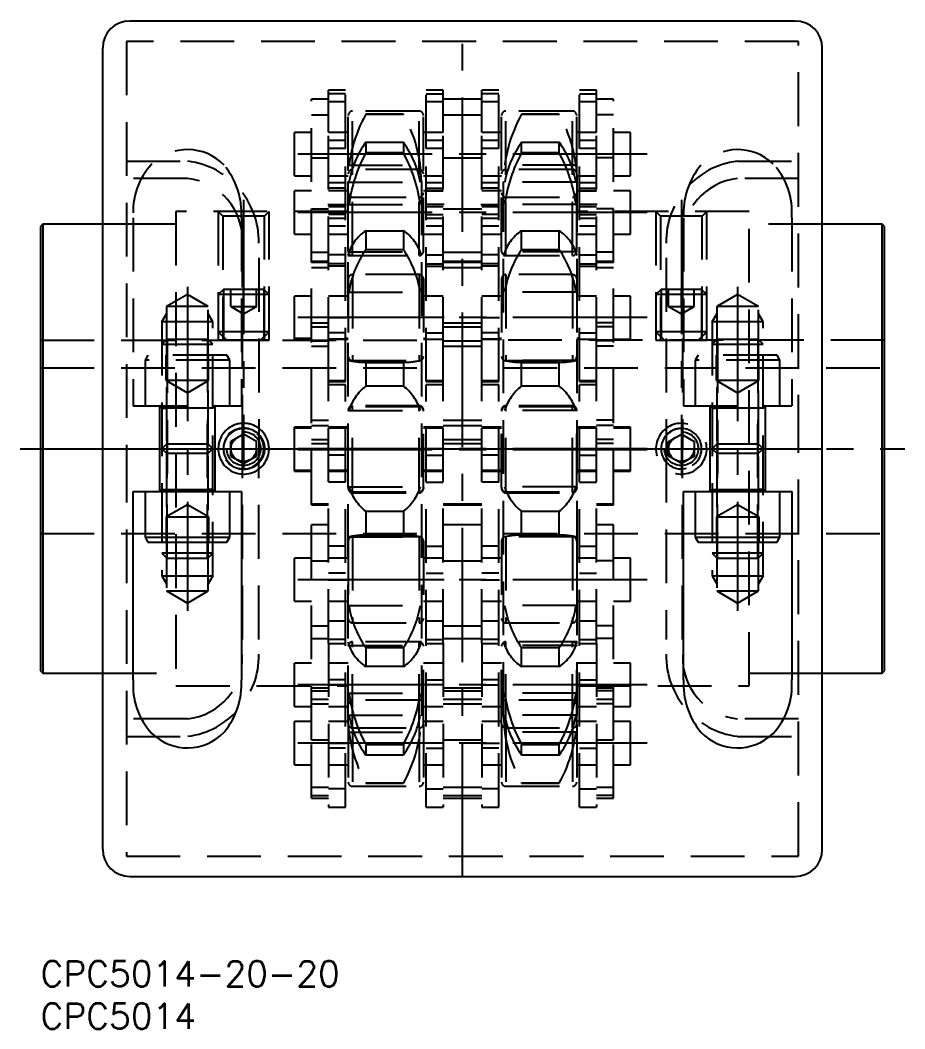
# Model space of a CAD drawing. Extents: x -2 to 237, y -8 to 240.
# Drawn here: x -2.4 to 102.1, y -8 to 111.1 of the extents above; entities that cross this region are included whole.
import ezdxf

# ---------------------------------------------------------------- set-up
doc = ezdxf.new("R2010")
doc.units = 0
doc.header["$LTSCALE"] = 0.5
doc.linetypes.add('CENTER', pattern=[50.8, 31.75, -6.35, 6.35, -6.35])
doc.linetypes.add('DASHED', pattern=[19.05, 12.7, -6.35])
for name, color, linetype in [('MSM_CENTER', 1, 'CENTER'), ('MSM_CONTINUOUS', 7, 'CONTINUOUS'), ('MSM_DASHED', 4, 'DASHED'), ('MSM_PART_NUMBER', 7, 'CONTINUOUS')]:
    doc.layers.add(name, color=color, linetype=linetype)
doc.styles.get("Standard").update_dxf_attribs({"font": 'txt.shx', "height": 3, "bigfont": 'bigfont.shx'})

msp = doc.modelspace()

# ---------------------------------------------------------------- linework, layer by layer
at = {"layer": 'MSM_CENTER'}
for p, q in [((49.85, 9.9), (49.85, 111.1)), ((71.68, 95.28), (28.01, 95.28)), ((71.68, 95.28), (28.01, 95.28)), ((24, 89.9), (24, 57.99)), ((75.7, 89.9), (75.7, 57.35)), ((71.68, 88.39), (28.01, 88.39)), ((71.68, 88.39), (28.01, 88.39)), ((17.35, 79.63), (17.35, 41.37)), ((82.35, 79.63), (82.35, 41.37)), ((71.68, 75.98), (28.01, 75.98)), ((-2.4, 60.5), (102.1, 60.5)), ((71.68, 60.5), (28.01, 60.5)), ((71.68, 60.37), (28.01, 60.37)), ((71.68, 45.02), (28.01, 45.02)), ((71.68, 45.02), (28.01, 45.02)), ((71.68, 32.61), (28.01, 32.61)), ((71.68, 32.61), (28.01, 32.61)), ((71.68, 25.72), (28.01, 25.72))]:
    msp.add_line(p, q, dxfattribs=at)
at = {"layer": 'MSM_CONTINUOUS'}
for p, q in [((89.15, 111), (10.55, 111)), ((7.35, 60.5), (7.35, 107.8)), ((92.35, 60.5), (92.35, 107.8)), ((0.28, 87), (0, 86.72)), ((7.35, 87), (0.28, 87)), ((0.28, 87), (0.28, 34)), ((99.42, 87), (92.35, 87)), ((99.7, 86.72), (99.42, 87)), ((99.42, 34), (99.42, 87)), ((0, 86.72), (0, 34.28)), ((99.7, 34.28), (99.7, 86.72)), ((7.35, 60.5), (92.35, 60.5)), ((7.35, 60.5), (92.35, 60.5)), ((7.35, 13.2), (7.35, 60.5)), ((92.35, 13.2), (92.35, 60.5)), ((10.95, 33.22), (10.95, 55.45)), ((10.95, 55.45), (23.75, 55.45)), ((12.35, 55.45), (12.35, 50.05)), ((22.35, 50.05), (22.35, 55.45)), ((23.75, 55.45), (23.75, 33.22)), ((75.95, 33.22), (75.95, 55.45)), ((75.95, 55.45), (88.75, 55.45)), ((77.35, 55.45), (77.35, 50.05)), ((87.35, 50.05), (87.35, 55.45)), ((88.75, 55.45), (88.75, 33.22)), ((12.35, 50.05), (12.7, 49.45)), ((12.35, 50.05), (22.35, 50.05)), ((22, 49.45), (22.35, 50.05)), ((77.35, 50.05), (77.7, 49.45)), ((77.35, 50.05), (87.35, 50.05)), ((87, 49.45), (87.35, 50.05)), ((12.7, 49.45), (22, 49.45)), ((77.7, 49.45), (87, 49.45)), ((0, 34.28), (0.28, 34)), ((0.28, 34), (7.35, 34)), ((92.35, 34), (99.42, 34)), ((99.42, 34), (99.7, 34.28)), ((10.55, 10), (89.15, 10))]:
    msp.add_line(p, q, dxfattribs=at)
for centre, radius, start, end in [((10.55, 107.8), 3.2, 90, 180), ((89.15, 107.8), 3.2, 0, 90), ((19.21, 32.54), 8.28, 175.2342, 223.1788), ((14.79, 32.76), 8.97, 320.2056, 2.9766), ((84.91, 32.76), 8.97, 177.0234, 219.7944), ((80.49, 32.54), 8.28, 316.8212, 4.7658), ((17.35, 31.23), 6.05, 226.2098, 315.8268), ((82.35, 31.23), 6.05, 224.1732, 313.7902), ((10.55, 13.2), 3.2, 180, 270), ((89.15, 13.2), 3.2, 270, 0)]:
    msp.add_arc(centre, radius, start, end, dxfattribs=at)
at = {"layer": 'MSM_DASHED'}
for p, q in [((10.15, 108.6), (10.15, 60.5)), ((89.55, 108.6), (10.15, 108.6)), ((89.55, 60.5), (89.55, 108.6)), ((36.03, 102.82), (34.03, 102.82)), ((34.03, 97.88), (34.03, 102.82)), ((36.03, 95.93), (36.03, 102.82)), ((47.57, 102.82), (45.57, 102.82)), ((45.57, 95.93), (45.57, 102.82)), ((47.57, 97.88), (47.57, 102.82)), ((54.13, 102.82), (52.13, 102.82)), ((52.13, 97.88), (52.13, 102.82)), ((54.13, 95.93), (54.13, 102.82)), ((65.67, 102.82), (63.67, 102.82)), ((63.67, 95.93), (63.67, 102.82)), ((65.67, 97.88), (65.67, 102.82)), ((34.03, 101.78), (32.03, 101.78)), ((32.03, 82.48), (32.03, 101.78)), ((34.03, 101.78), (32.03, 101.78)), ((36.03, 102.41), (34.03, 102.41)), ((34.03, 101.5), (36.03, 101.5)), ((45.57, 102.41), (47.57, 102.41)), ((45.57, 101.5), (47.57, 101.5)), ((52.13, 101.78), (47.57, 101.78)), ((52.13, 101.78), (47.57, 101.78)), ((54.13, 102.41), (52.13, 102.41)), ((52.13, 101.5), (54.13, 101.5)), ((63.67, 102.41), (65.67, 102.41)), ((63.67, 101.5), (65.67, 101.5)), ((67.67, 101.78), (65.67, 101.78)), ((67.67, 101.78), (65.67, 101.78)), ((67.67, 82.48), (67.67, 101.78)), ((44.74, 100.36), (36.86, 100.36)), ((36.86, 83.31), (36.86, 100.36)), ((44.74, 100.36), (36.86, 100.36)), ((44.74, 83.31), (44.74, 100.36)), ((62.84, 100.36), (54.96, 100.36)), ((54.96, 83.31), (54.96, 100.36)), ((62.84, 100.36), (54.96, 100.36)), ((62.84, 83.31), (62.84, 100.36)), ((32.03, 99.94), (34.03, 99.94)), ((32.03, 99.94), (34.03, 99.94)), ((36.36, 83.81), (36.36, 99.86)), ((42.87, 100), (38.43, 100)), ((38.43, 100), (38.43, 99.97)), ((42.87, 99.97), (38.43, 99.97)), ((42.87, 100), (42.87, 99.97)), ((45.24, 83.81), (45.24, 99.86)), ((47.57, 99.94), (52.13, 99.94)), ((47.57, 99.94), (52.13, 99.94)), ((54.46, 83.81), (54.46, 99.86)), ((61.27, 100), (56.83, 100)), ((56.83, 99.97), (56.83, 100)), ((61.27, 99.97), (56.83, 99.97)), ((61.27, 99.97), (61.27, 100)), ((63.34, 83.81), (63.34, 99.86)), ((67.67, 99.94), (65.67, 99.94)), ((67.67, 99.94), (65.67, 99.94)), ((30, 92.73), (30, 97.82)), ((32.03, 97.82), (30, 97.82)), ((32.03, 97.82), (30, 97.82)), ((34.03, 72.06), (34.03, 97.88)), ((36.36, 97.82), (34.03, 97.82)), ((36.36, 97.82), (34.03, 97.82)), ((47.57, 97.82), (45.24, 97.82)), ((47.57, 97.82), (45.24, 97.82)), ((47.57, 72.06), (47.57, 97.88)), ((52.13, 72.06), (52.13, 97.88)), ((54.46, 97.82), (52.13, 97.82)), ((54.46, 97.82), (52.13, 97.82)), ((65.67, 97.82), (63.34, 97.82)), ((65.67, 97.82), (63.34, 97.82)), ((65.67, 72.06), (65.67, 97.88)), ((69.7, 97.82), (67.67, 97.82)), ((69.7, 97.82), (67.67, 97.82)), ((69.7, 92.73), (69.7, 97.82)), ((36.03, 96.89), (34.03, 96.89)), ((38.43, 96.69), (42.87, 96.69)), ((38.43, 96.69), (38.43, 95.44)), ((42.87, 96.69), (42.87, 95.44)), ((47.57, 96.89), (45.57, 96.89)), ((54.13, 96.89), (52.13, 96.89)), ((56.83, 96.69), (61.27, 96.69)), ((56.83, 95.44), (56.83, 96.69)), ((61.27, 95.44), (61.27, 96.69)), ((65.67, 96.89), (63.67, 96.89)), ((36.03, 95.93), (34.03, 95.93)), ((36.03, 68.44), (36.03, 95.93)), ((42.87, 95.44), (38.43, 95.44)), ((47.57, 95.93), (45.57, 95.93)), ((45.57, 68.44), (45.57, 95.93)), ((54.13, 95.93), (52.13, 95.93)), ((54.13, 68.44), (54.13, 95.93)), ((61.27, 95.44), (56.83, 95.44)), ((65.67, 95.93), (63.67, 95.93)), ((63.67, 68.44), (63.67, 95.93)), ((10.15, 94.47), (17.35, 94.47)), ((32.03, 94.84), (34.03, 94.84)), ((32.03, 94.84), (34.03, 94.84)), ((47.57, 94.84), (52.13, 94.84)), ((47.57, 94.84), (52.13, 94.84)), ((67.67, 94.84), (65.67, 94.84)), ((67.67, 94.84), (65.67, 94.84)), ((82.35, 94.47), (89.55, 94.47)), ((36.43, 93.97), (44.87, 93.97)), ((44.74, 93.47), (36.86, 93.47)), ((44.74, 93.47), (36.86, 93.47)), ((63.27, 93.97), (54.83, 93.97)), ((62.84, 93.47), (54.96, 93.47)), ((62.84, 93.47), (54.96, 93.47)), ((17.35, 92.4), (10.15, 92.4)), ((30, 92.73), (32.03, 92.73)), ((30, 92.73), (32.03, 92.73)), ((30, 92.73), (30, 92.73)), ((34.03, 92.73), (36.36, 92.73)), ((34.03, 92.73), (36.36, 92.73)), ((36.03, 91.9), (34.03, 91.9)), ((36.3, 92.06), (36.3, 28.94)), ((36.43, 91.97), (44.87, 91.97)), ((45, 92.06), (45, 28.94)), ((45.24, 92.73), (47.57, 92.73)), ((45.24, 92.73), (47.57, 92.73)), ((47.57, 91.9), (45.57, 91.9)), ((52.13, 92.73), (54.46, 92.73)), ((52.13, 92.73), (54.46, 92.73)), ((54.13, 91.9), (52.13, 91.9)), ((54.7, 28.94), (54.7, 92.06)), ((63.27, 91.97), (54.83, 91.97)), ((63.34, 92.73), (65.67, 92.73)), ((63.34, 92.73), (65.67, 92.73)), ((63.4, 28.94), (63.4, 92.06)), ((65.67, 91.9), (63.67, 91.9)), ((67.67, 92.73), (69.7, 92.73)), ((67.67, 92.73), (69.7, 92.73)), ((69.7, 92.73), (69.7, 92.73)), ((89.55, 92.4), (82.35, 92.4)), ((30, 85.84), (30, 90.93)), ((32.03, 90.93), (30, 90.93)), ((32.03, 90.93), (30, 90.93)), ((36.03, 91.26), (34.03, 91.26)), ((36.03, 90.94), (34.03, 90.94)), ((36.36, 90.93), (34.03, 90.93)), ((36.36, 90.93), (36.03, 90.93)), ((45.57, 90.93), (45.24, 90.93)), ((47.57, 90.93), (45.24, 90.93)), ((45.57, 91.26), (47.57, 91.26)), ((45.57, 90.94), (47.57, 90.94)), ((54.13, 91.26), (52.13, 91.26)), ((54.13, 90.94), (52.13, 90.94)), ((54.46, 90.93), (52.13, 90.93)), ((54.46, 90.93), (54.13, 90.93)), ((63.67, 90.93), (63.34, 90.93)), ((65.67, 90.93), (63.34, 90.93)), ((63.67, 91.26), (65.67, 91.26)), ((63.67, 90.94), (65.67, 90.94)), ((69.7, 90.93), (67.67, 90.93)), ((69.7, 90.93), (67.67, 90.93)), ((69.7, 85.84), (69.7, 90.93)), ((33.93, 89.35), (36.13, 89.35)), ((36.3, 90.2), (45, 90.2)), ((36.43, 89.35), (44.87, 89.35)), ((36.86, 90.2), (44.74, 90.2)), ((36.86, 90.2), (44.74, 90.2)), ((47.67, 89.35), (45.47, 89.35)), ((52.03, 89.35), (54.23, 89.35)), ((54.7, 90.2), (63.4, 90.2)), ((63.27, 89.35), (54.83, 89.35)), ((54.96, 90.2), (62.84, 90.2)), ((54.96, 90.2), (62.84, 90.2)), ((65.77, 89.35), (63.57, 89.35)), ((36.3, 88.5), (16, 88.5)), ((16, 88.5), (16, 32.5)), ((21, 88.5), (21, 73.3)), ((21, 88.5), (21.54, 87.96)), ((26.46, 87.96), (27, 88.5)), ((27, 73.3), (27, 88.5)), ((32.03, 88.82), (34.03, 88.82)), ((32.03, 88.82), (34.03, 88.82)), ((36.03, 89.05), (34.03, 89.05)), ((36.03, 88.14), (34.03, 88.14)), ((47.57, 89.05), (45.57, 89.05)), ((45.57, 88.14), (47.57, 88.14)), ((47.57, 88.82), (52.13, 88.82)), ((47.57, 88.82), (52.13, 88.82)), ((54.13, 89.05), (52.13, 89.05)), ((54.13, 88.14), (52.13, 88.14)), ((83.7, 88.5), (63.4, 88.5)), ((65.67, 89.05), (63.67, 89.05)), ((63.67, 88.14), (65.67, 88.14)), ((67.67, 88.82), (65.67, 88.82)), ((67.67, 88.82), (65.67, 88.82)), ((72.7, 88.5), (72.7, 73.3)), ((72.7, 88.5), (73.24, 87.96)), ((78.16, 87.96), (78.7, 88.5)), ((78.7, 73.3), (78.7, 88.5)), ((83.7, 32.5), (83.7, 88.5)), ((10.15, 87), (7.35, 87)), ((16, 87), (7.35, 87)), ((10.95, 87.78), (10.95, 65.55)), ((21.54, 87.96), (21.54, 73.3)), ((26.46, 87.96), (21.54, 87.96)), ((23.75, 87.78), (23.75, 65.55)), ((26.46, 73.3), (26.46, 87.96)), ((34.03, 87.74), (36.03, 87.74)), ((45.57, 87.74), (47.57, 87.74)), ((52.13, 87.74), (54.13, 87.74)), ((63.67, 87.74), (65.67, 87.74)), ((73.24, 87.96), (73.24, 73.3)), ((78.16, 87.96), (73.24, 87.96)), ((75.95, 87.78), (75.95, 65.55)), ((78.16, 73.3), (78.16, 87.96)), ((92.35, 87), (83.7, 87)), ((88.75, 87.78), (88.75, 65.55)), ((92.35, 87), (89.55, 87)), ((30, 85.84), (32.03, 85.84)), ((30, 85.84), (32.03, 85.84)), ((30, 85.84), (30, 85.84)), ((34.03, 86.81), (36.03, 86.81)), ((34.03, 85.84), (36.36, 85.84)), ((36.03, 85.84), (36.36, 85.84)), ((38.43, 86.23), (42.87, 86.23)), ((38.43, 86.23), (38.43, 83.99)), ((42.87, 86.23), (42.87, 83.99)), ((45.24, 85.84), (45.57, 85.84)), ((45.24, 85.84), (47.57, 85.84)), ((45.57, 86.81), (47.57, 86.81)), ((52.13, 86.81), (54.13, 86.81)), ((52.13, 85.84), (54.46, 85.84)), ((54.13, 85.84), (54.46, 85.84)), ((56.83, 86.23), (61.27, 86.23)), ((56.83, 83.99), (56.83, 86.23)), ((61.27, 83.99), (61.27, 86.23)), ((63.34, 85.84), (63.67, 85.84)), ((63.34, 85.84), (65.67, 85.84)), ((63.67, 86.81), (65.67, 86.81)), ((67.67, 85.84), (69.7, 85.84)), ((67.67, 85.84), (69.7, 85.84)), ((69.7, 85.84), (69.7, 85.84)), ((32.03, 83.72), (34.03, 83.72)), ((32.03, 83.72), (34.03, 83.72)), ((36.03, 83.39), (34.03, 83.39)), ((36.36, 83.81), (36.36, 83.81)), ((36.43, 83.74), (44.87, 83.74)), ((42.87, 83.99), (38.43, 83.99)), ((45.24, 83.81), (45.24, 83.81)), ((45.57, 83.39), (47.57, 83.39)), ((47.57, 83.72), (52.13, 83.72)), ((47.57, 83.72), (52.13, 83.72)), ((54.13, 83.39), (52.13, 83.39)), ((54.46, 83.81), (54.46, 83.81)), ((63.27, 83.74), (54.83, 83.74)), ((61.27, 83.99), (56.83, 83.99)), ((63.34, 83.81), (63.34, 83.81)), ((63.67, 83.39), (65.67, 83.39)), ((67.67, 83.72), (65.67, 83.72)), ((67.67, 83.72), (65.67, 83.72)), ((23.85, 60.5), (23.85, 83.02)), ((25.8, 83.02), (25.8, 60.5)), ((34.03, 82.61), (32.03, 82.61)), ((34.03, 82.48), (32.03, 82.48)), ((32.03, 54), (32.03, 82.48)), ((36.03, 82.33), (34.03, 82.33)), ((36.3, 83.31), (45, 83.31)), ((36.86, 83.31), (44.74, 83.31)), ((36.86, 83.31), (44.74, 83.31)), ((36.86, 83.31), (36.86, 83.31)), ((44.74, 83.31), (44.74, 83.31)), ((45.57, 82.33), (47.57, 82.33)), ((52.13, 82.61), (47.57, 82.61)), ((52.13, 82.48), (47.57, 82.48)), ((54.13, 82.33), (52.13, 82.33)), ((54.7, 83.31), (63.4, 83.31)), ((54.96, 83.31), (62.84, 83.31)), ((54.96, 83.31), (62.84, 83.31)), ((54.96, 83.31), (54.96, 83.31)), ((62.84, 83.31), (62.84, 83.31)), ((63.67, 82.33), (65.67, 82.33)), ((67.67, 82.61), (65.67, 82.61)), ((67.67, 82.48), (65.67, 82.48)), ((67.67, 54), (67.67, 82.48)), ((73.9, 83.02), (73.9, 60.5)), ((75.85, 83.02), (75.85, 60.5)), ((32.03, 81.88), (34.03, 81.88)), ((32.03, 81.88), (34.03, 81.88)), ((36.03, 82.06), (34.03, 82.06)), ((36.03, 82.04), (34.03, 82.04)), ((44.74, 81.06), (36.86, 81.06)), ((36.86, 81.06), (36.86, 70.9)), ((44.74, 81.06), (44.74, 70.9)), ((45.57, 82.06), (47.57, 82.06)), ((45.57, 82.04), (47.57, 82.04)), ((47.57, 81.88), (52.13, 81.88)), ((47.57, 81.88), (52.13, 81.88)), ((54.13, 82.06), (52.13, 82.06)), ((54.13, 82.04), (52.13, 82.04)), ((62.84, 81.06), (54.96, 81.06)), ((54.96, 81.06), (54.96, 70.9)), ((62.84, 81.06), (62.84, 70.9)), ((63.67, 82.06), (65.67, 82.06)), ((63.67, 82.04), (65.67, 82.04)), ((65.67, 81.88), (67.67, 81.88)), ((65.67, 81.88), (67.67, 81.88)), ((36.36, 80.56), (36.36, 71.4)), ((45.24, 80.56), (45.24, 71.4)), ((54.46, 80.56), (54.46, 71.4)), ((63.34, 80.56), (63.34, 71.4)), ((17.35, 78.72), (14.89, 77.3)), ((19.81, 77.3), (17.35, 78.72)), ((21.61, 79.3), (21, 78.69)), ((27, 78.69), (21, 78.69)), ((26.39, 79.3), (21.61, 79.3)), ((21.61, 79.3), (21.61, 73.69)), ((22.5, 77.3), (22.5, 79.3)), ((24, 77.3), (24, 79.3)), ((25.5, 77.3), (25.5, 79.3)), ((27, 78.69), (26.39, 79.3)), ((26.39, 79.3), (26.39, 73.69)), ((36.43, 79), (44.87, 79)), ((63.27, 79), (54.83, 79)), ((73.31, 79.3), (72.7, 78.69)), ((78.7, 78.69), (72.7, 78.69)), ((78.09, 79.3), (73.31, 79.3)), ((73.31, 79.3), (73.31, 73.69)), ((74.2, 77.3), (74.2, 79.3)), ((75.7, 77.3), (75.7, 79.3)), ((77.2, 77.3), (77.2, 79.3)), ((78.7, 78.69), (78.09, 79.3)), ((78.09, 79.3), (78.09, 73.69)), ((82.35, 78.72), (79.89, 77.3)), ((84.81, 77.3), (82.35, 78.72)), ((30, 73.43), (30, 78.52)), ((32.03, 78.52), (30, 78.52)), ((36.36, 78.52), (34.03, 78.52)), ((36.03, 78.52), (34.03, 78.52)), ((47.57, 78.52), (45.24, 78.52)), ((47.57, 78.52), (45.57, 78.52)), ((54.46, 78.52), (52.13, 78.52)), ((54.13, 78.52), (52.13, 78.52)), ((65.67, 78.52), (63.34, 78.52)), ((65.67, 78.52), (63.67, 78.52)), ((69.7, 78.52), (67.67, 78.52)), ((69.7, 73.43), (69.7, 78.52)), ((14.35, 75.5), (14.89, 76.44)), ((14.89, 77.3), (14.89, 61.04)), ((19.81, 77.3), (14.89, 77.3)), ((19.81, 61.04), (19.81, 77.3)), ((20.35, 75.5), (19.81, 76.44)), ((22.5, 77.3), (25.5, 77.3)), ((22.5, 77.3), (24, 76.43)), ((24, 76.43), (25.5, 77.3)), ((74.2, 77.3), (77.2, 77.3)), ((74.2, 77.3), (75.7, 76.43)), ((75.7, 76.43), (77.2, 77.3)), ((79.35, 75.5), (79.89, 76.44)), ((79.89, 77.3), (79.89, 61.04)), ((84.81, 77.3), (79.89, 77.3)), ((84.81, 61.04), (84.81, 77.3)), ((85.35, 75.5), (84.81, 76.44)), ((14.35, 75.5), (14.35, 55.7)), ((20.35, 75.5), (14.35, 75.5)), ((20.35, 55.7), (20.35, 75.5)), ((32.03, 75.35), (34.03, 75.35)), ((33.93, 75.98), (36.13, 75.98)), ((47.67, 75.98), (45.47, 75.98)), ((47.57, 75.35), (52.13, 75.35)), ((52.03, 75.98), (54.23, 75.98)), ((65.77, 75.98), (63.57, 75.98)), ((67.67, 75.35), (65.67, 75.35)), ((79.35, 75.5), (79.35, 55.7)), ((85.35, 75.5), (79.35, 75.5)), ((85.35, 55.7), (85.35, 75.5)), ((27, 74.3), (21, 74.3)), ((21, 74.3), (22, 73.3)), ((26, 73.3), (27, 74.3)), ((32.03, 74.89), (34.03, 74.89)), ((36.03, 74.2), (34.03, 74.2)), ((45.57, 74.2), (47.57, 74.2)), ((47.57, 74.89), (52.13, 74.89)), ((54.13, 74.2), (52.13, 74.2)), ((63.67, 74.2), (65.67, 74.2)), ((67.67, 74.89), (65.67, 74.89)), ((72.7, 74.3), (73.7, 73.3)), ((78.7, 74.3), (72.7, 74.3)), ((77.7, 73.3), (78.7, 74.3)), ((0, 73.3), (45, 73.3)), ((14.96, 73.45), (14.35, 72.84)), ((14.35, 72.84), (20.35, 72.84)), ((14.96, 73.45), (19.74, 73.45)), ((14.96, 73.45), (14.96, 55.7)), ((20.35, 72.84), (19.74, 73.45)), ((19.74, 73.45), (19.74, 55.7)), ((27, 73.3), (21, 73.3)), ((21, 73.3), (27, 73.3)), ((30, 73.56), (32.03, 73.56)), ((30, 73.43), (32.03, 73.43)), ((32.03, 73.24), (34.03, 73.24)), ((34.03, 73.43), (36.36, 73.43)), ((34.03, 73.43), (36.03, 73.43)), ((36.03, 73.43), (34.03, 73.43)), ((36.03, 73.56), (36.36, 73.56)), ((45.24, 73.56), (45.57, 73.56)), ((45.24, 73.43), (47.57, 73.43)), ((45.57, 73.43), (47.57, 73.43)), ((45.57, 73.43), (47.57, 73.43)), ((47.57, 73.24), (52.13, 73.24)), ((52.13, 73.43), (54.46, 73.43)), ((52.13, 73.43), (54.13, 73.43)), ((54.13, 73.43), (52.13, 73.43)), ((54.13, 73.56), (54.46, 73.56)), ((99.7, 73.3), (54.7, 73.3)), ((63.34, 73.56), (63.67, 73.56)), ((63.34, 73.43), (65.67, 73.43)), ((63.67, 73.43), (65.67, 73.43)), ((63.67, 73.43), (65.67, 73.43)), ((67.67, 73.24), (65.67, 73.24)), ((67.67, 73.43), (69.7, 73.43)), ((72.7, 73.3), (78.7, 73.3)), ((72.7, 73.3), (78.7, 73.3)), ((79.96, 73.45), (79.35, 72.84)), ((79.35, 72.84), (85.35, 72.84)), ((79.96, 73.45), (84.74, 73.45)), ((79.96, 73.45), (79.96, 55.7)), ((85.35, 72.84), (84.74, 73.45)), ((84.74, 73.45), (84.74, 55.7)), ((12.7, 71.55), (12.35, 70.95)), ((22, 71.55), (12.7, 71.55)), ((14.85, 68.55), (14.85, 71.55)), ((19.85, 68.55), (19.85, 71.55)), ((22.35, 70.95), (22, 71.55)), ((32.03, 72.6), (34.03, 72.6)), ((34.03, 37.55), (34.03, 72.06)), ((47.57, 72.6), (52.13, 72.6)), ((47.57, 37.55), (47.57, 72.06)), ((52.13, 37.55), (52.13, 72.06)), ((67.67, 72.6), (65.67, 72.6)), ((65.67, 37.55), (65.67, 72.06)), ((77.7, 71.55), (77.35, 70.95)), ((87, 71.55), (77.7, 71.55)), ((79.85, 68.55), (79.85, 71.55)), ((84.85, 68.55), (84.85, 71.55)), ((87.35, 70.95), (87, 71.55)), ((12.35, 70.95), (12.35, 65.55)), ((22.35, 70.95), (12.35, 70.95)), ((22.35, 65.55), (22.35, 70.95)), ((36.43, 70.9), (44.87, 70.9)), ((36.86, 70.9), (44.74, 70.9)), ((38.43, 70.68), (42.87, 70.68)), ((38.43, 70.68), (38.43, 67.88)), ((42.87, 70.68), (42.87, 67.88)), ((63.27, 70.9), (54.83, 70.9)), ((54.96, 70.9), (62.84, 70.9)), ((56.83, 70.68), (61.27, 70.68)), ((56.83, 67.88), (56.83, 70.68)), ((61.27, 67.88), (61.27, 70.68)), ((77.35, 70.95), (77.35, 65.55)), ((87.35, 70.95), (77.35, 70.95)), ((87.35, 65.55), (87.35, 70.95)), ((0, 70.04), (45, 70.04)), ((54.7, 70.04), (99.7, 70.04)), ((14.85, 68.55), (17.35, 67.11)), ((19.85, 68.55), (14.85, 68.55)), ((17.35, 67.11), (19.85, 68.55)), ((34.03, 68.56), (36.03, 68.56)), ((34.03, 68.44), (36.03, 68.44)), ((36.03, 68.04), (34.03, 68.04)), ((36.03, 68.04), (34.03, 68.04)), ((36.03, 37.48), (36.03, 68.04)), ((45.57, 68.56), (47.57, 68.56)), ((45.57, 68.44), (47.57, 68.44)), ((45.57, 37.48), (45.57, 68.04)), ((47.57, 68.04), (45.57, 68.04)), ((47.57, 68.04), (45.57, 68.04)), ((52.13, 68.56), (54.13, 68.56)), ((52.13, 68.44), (54.13, 68.44)), ((54.13, 68.04), (52.13, 68.04)), ((54.13, 68.04), (52.13, 68.04)), ((54.13, 37.48), (54.13, 68.04)), ((63.67, 68.56), (65.67, 68.56)), ((63.67, 68.44), (65.67, 68.44)), ((63.67, 37.48), (63.67, 68.04)), ((65.67, 68.04), (63.67, 68.04)), ((65.67, 68.04), (63.67, 68.04)), ((79.85, 68.55), (82.35, 67.11)), ((84.85, 68.55), (79.85, 68.55)), ((82.35, 67.11), (84.85, 68.55)), ((42.87, 67.88), (38.43, 67.88)), ((61.27, 67.88), (56.83, 67.88)), ((10.95, 65.55), (23.75, 65.55)), ((14.05, 65.55), (14.05, 60.5)), ((20.65, 60.5), (20.65, 65.55)), ((44.74, 65.58), (36.86, 65.58)), ((36.86, 55.42), (36.86, 65.58)), ((44.74, 55.42), (44.74, 65.58)), ((62.84, 65.58), (54.96, 65.58)), ((54.96, 55.42), (54.96, 65.58)), ((62.84, 55.42), (62.84, 65.58)), ((75.95, 65.55), (88.75, 65.55)), ((79.05, 65.55), (79.05, 60.5)), ((85.65, 60.5), (85.65, 65.55)), ((20.35, 65.3), (14.35, 65.3)), ((14.35, 65.3), (14.96, 65.3)), ((14.96, 47.55), (14.96, 65.3)), ((19.74, 47.55), (19.74, 65.3)), ((20.35, 65.3), (19.74, 65.3)), ((36.36, 55.92), (36.36, 65.08)), ((36.43, 65), (44.87, 65)), ((44.74, 65.45), (36.86, 65.45)), ((45.24, 55.92), (45.24, 65.08)), ((54.46, 55.92), (54.46, 65.08)), ((63.27, 65), (54.83, 65)), ((62.84, 65.45), (54.96, 65.45)), ((63.34, 55.92), (63.34, 65.08)), ((85.35, 65.3), (79.35, 65.3)), ((79.35, 65.3), (79.96, 65.3)), ((79.96, 47.55), (79.96, 65.3)), ((84.74, 47.55), (84.74, 65.3)), ((85.35, 65.3), (84.74, 65.3)), ((32.03, 63.88), (34.03, 63.88)), ((32.03, 63.24), (34.03, 63.24)), ((47.57, 63.88), (52.13, 63.88)), ((47.57, 63.24), (52.13, 63.24)), ((67.67, 63.88), (65.67, 63.88)), ((67.67, 63.24), (65.67, 63.24)), ((24, 62.23), (22.5, 61.37)), ((25.5, 61.37), (24, 62.23)), ((32.03, 63.05), (30, 63.05)), ((30, 57.96), (30, 63.05)), ((32.03, 62.92), (30, 62.92)), ((36.03, 63.04), (34.03, 63.04)), ((36.36, 62.92), (34.03, 62.92)), ((36.36, 63.05), (36.03, 63.05)), ((45.57, 63.05), (45.24, 63.05)), ((47.57, 62.92), (45.24, 62.92)), ((47.57, 63.04), (45.57, 63.04)), ((54.13, 63.04), (52.13, 63.04)), ((54.46, 62.92), (52.13, 62.92)), ((54.46, 63.05), (54.13, 63.05)), ((63.67, 63.05), (63.34, 63.05)), ((65.67, 62.92), (63.34, 62.92)), ((65.67, 63.04), (63.67, 63.04)), ((69.7, 63.05), (67.67, 63.05)), ((69.7, 62.92), (67.67, 62.92)), ((69.7, 57.96), (69.7, 63.05)), ((74.2, 61.37), (75.7, 62.23)), ((75.7, 62.23), (77.2, 61.37)), ((14.89, 61.04), (14.35, 60.5)), ((19.81, 61.04), (14.89, 61.04)), ((20.35, 60.5), (19.81, 61.04)), ((22.5, 59.63), (22.5, 61.37)), ((25.5, 59.63), (25.5, 61.37)), ((32.03, 61.58), (34.03, 61.58)), ((32.03, 61.13), (34.03, 61.13)), ((47.57, 61.58), (52.13, 61.58)), ((47.57, 61.13), (52.13, 61.13)), ((67.67, 61.58), (65.67, 61.58)), ((67.67, 61.13), (65.67, 61.13)), ((74.2, 59.63), (74.2, 61.37)), ((77.2, 61.37), (77.2, 59.63)), ((79.89, 61.04), (79.35, 60.5)), ((84.81, 61.04), (79.89, 61.04)), ((85.35, 60.5), (84.81, 61.04)), ((10.15, 60.5), (10.15, 12.4)), ((14.05, 60.5), (14.05, 55.45)), ((14.35, 60.5), (14.89, 59.96)), ((14.89, 59.96), (14.89, 43.7)), ((14.89, 59.96), (19.81, 59.96)), ((19.81, 59.96), (20.35, 60.5)), ((19.81, 43.7), (19.81, 59.96)), ((20.65, 55.45), (20.65, 60.5)), ((22.5, 59.63), (24, 58.77)), ((23.85, 37.98), (23.85, 60.5)), ((24, 58.77), (25.5, 59.63)), ((25.8, 37.98), (25.8, 60.5)), ((33.93, 60.5), (36.13, 60.5)), ((36.03, 59.72), (34.03, 59.72)), ((36.03, 59.72), (34.03, 59.72)), ((47.67, 60.5), (45.47, 60.5)), ((45.57, 59.72), (47.57, 59.72)), ((45.57, 59.72), (47.57, 59.72)), ((52.03, 60.5), (54.23, 60.5)), ((54.13, 59.72), (52.13, 59.72)), ((54.13, 59.72), (52.13, 59.72)), ((65.77, 60.5), (63.57, 60.5)), ((63.67, 59.72), (65.67, 59.72)), ((63.67, 59.72), (65.67, 59.72)), ((73.9, 60.5), (73.9, 37.98)), ((75.7, 58.77), (74.2, 59.63)), ((77.2, 59.63), (75.7, 58.77)), ((75.85, 37.98), (75.85, 60.5)), ((79.05, 60.5), (79.05, 55.45)), ((79.35, 60.5), (79.89, 59.96)), ((79.89, 59.96), (79.89, 43.7)), ((79.89, 59.96), (84.81, 59.96)), ((84.81, 59.96), (85.35, 60.5)), ((84.81, 43.7), (84.81, 59.96)), ((85.65, 55.45), (85.65, 60.5)), ((89.55, 12.4), (89.55, 60.5)), ((30, 57.96), (32.03, 57.96)), ((30, 57.83), (30, 57.96)), ((30, 57.83), (32.03, 57.83)), ((34.03, 57.95), (36.03, 57.95)), ((34.03, 57.83), (36.36, 57.83)), ((36.03, 57.96), (36.36, 57.96)), ((45.24, 57.96), (45.57, 57.96)), ((45.24, 57.83), (47.57, 57.83)), ((45.57, 57.95), (47.57, 57.95)), ((52.13, 57.95), (54.13, 57.95)), ((52.13, 57.83), (54.46, 57.83)), ((54.13, 57.96), (54.46, 57.96)), ((63.34, 57.96), (63.67, 57.96)), ((63.34, 57.83), (65.67, 57.83)), ((63.67, 57.95), (65.67, 57.95)), ((67.67, 57.96), (69.7, 57.96)), ((67.67, 57.83), (69.7, 57.83)), ((69.7, 57.83), (69.7, 57.96)), ((36.03, 56.55), (34.03, 56.55)), ((36.03, 56.54), (34.03, 56.54)), ((36.43, 56), (44.87, 56)), ((45.57, 56.55), (47.57, 56.55)), ((45.57, 56.54), (47.57, 56.54)), ((54.13, 56.55), (52.13, 56.55)), ((54.13, 56.54), (52.13, 56.54)), ((63.27, 56), (54.83, 56)), ((63.1, 55.49), (63.27, 56)), ((63.34, 56.41), (63.27, 56)), ((63.67, 56.55), (65.67, 56.55)), ((63.67, 56.54), (65.67, 56.54)), ((14.35, 55.7), (14.35, 45.5)), ((14.35, 55.7), (20.35, 55.7)), ((14.35, 55.7), (14.96, 55.7)), ((20.35, 55.7), (19.74, 55.7)), ((20.35, 45.5), (20.35, 55.7)), ((36.36, 55.92), (36.36, 55.79)), ((36.86, 55.42), (44.74, 55.42)), ((36.86, 55.42), (36.86, 55.29)), ((36.86, 55.29), (44.74, 55.29)), ((44.74, 55.42), (44.74, 55.29)), ((45.24, 55.92), (45.24, 55.79)), ((54.46, 55.92), (54.46, 55.79)), ((54.96, 55.42), (62.84, 55.42)), ((54.96, 55.42), (54.96, 55.29)), ((54.96, 55.29), (62.84, 55.29)), ((62.84, 55.42), (62.84, 55.29)), ((63.34, 55.92), (63.34, 55.79)), ((79.35, 55.7), (79.35, 45.5)), ((79.35, 55.7), (85.35, 55.7)), ((79.35, 55.7), (79.96, 55.7)), ((85.35, 55.7), (84.74, 55.7)), ((85.35, 45.5), (85.35, 55.7)), ((17.35, 53.89), (14.85, 52.45)), ((19.85, 52.45), (17.35, 53.89)), ((32.03, 54), (34.03, 54)), ((32.03, 53.87), (32.03, 54)), ((32.03, 53.87), (34.03, 53.87)), ((47.57, 54), (52.13, 54)), ((47.57, 53.87), (52.13, 53.87)), ((65.67, 54), (67.67, 54)), ((65.67, 53.87), (67.67, 53.87)), ((67.67, 53.87), (67.67, 54)), ((82.35, 53.89), (79.85, 52.45)), ((84.85, 52.45), (82.35, 53.89)), ((14.85, 52.45), (14.85, 49.45)), ((14.85, 52.45), (19.85, 52.45)), ((17.35, 52.45), (17.35, 49.45)), ((19.85, 52.45), (19.85, 49.45)), ((38.43, 53.12), (38.43, 50.32)), ((38.43, 53.12), (42.87, 53.12)), ((42.87, 53.12), (42.87, 50.32)), ((56.83, 50.32), (56.83, 53.12)), ((56.83, 53.12), (61.27, 53.12)), ((61.27, 50.32), (61.27, 53.12)), ((79.85, 52.45), (79.85, 49.45)), ((79.85, 52.45), (84.85, 52.45)), ((82.35, 52.45), (82.35, 49.45)), ((84.85, 52.45), (84.85, 49.45)), ((32.03, 26.11), (32.03, 51.53)), ((34.03, 51.53), (32.03, 51.53)), ((34.03, 51.53), (32.03, 51.53)), ((52.13, 51.53), (47.57, 51.53)), ((52.13, 51.53), (47.57, 51.53)), ((67.67, 51.53), (65.67, 51.53)), ((67.67, 51.53), (65.67, 51.53)), ((67.67, 26.11), (67.67, 51.53)), ((0, 50.5), (45, 50.5)), ((36.43, 50.1), (44.87, 50.1)), ((44.74, 50.1), (36.86, 50.1)), ((36.86, 50.1), (36.86, 39.94)), ((44.74, 50.1), (36.86, 50.1)), ((42.87, 50.32), (38.43, 50.32)), ((44.74, 50.1), (44.74, 39.94)), ((54.7, 50.5), (99.7, 50.5)), ((63.27, 50.1), (54.83, 50.1)), ((62.84, 50.1), (54.96, 50.1)), ((54.96, 50.1), (54.96, 39.94)), ((62.84, 50.1), (54.96, 50.1)), ((61.27, 50.32), (56.83, 50.32)), ((62.84, 50.1), (62.84, 39.94)), ((36.03, 48.98), (34.03, 48.98)), ((36.03, 48.98), (34.03, 48.98)), ((36.36, 49.6), (36.36, 40.44)), ((45.24, 49.6), (45.24, 40.44)), ((45.57, 48.98), (47.57, 48.98)), ((45.57, 48.98), (47.57, 48.98)), ((54.13, 48.98), (52.13, 48.98)), ((54.13, 48.98), (52.13, 48.98)), ((54.46, 49.6), (54.46, 40.44)), ((63.34, 49.6), (63.34, 40.44)), ((63.67, 48.98), (65.67, 48.98)), ((63.67, 48.98), (65.67, 48.98)), ((14.35, 48.16), (14.96, 47.55)), ((20.35, 48.16), (14.35, 48.16)), ((19.74, 47.55), (20.35, 48.16)), ((85.35, 48.16), (79.35, 48.16)), ((79.35, 48.16), (79.96, 47.55)), ((84.74, 47.55), (85.35, 48.16)), ((19.74, 47.55), (14.96, 47.55)), ((32.03, 47.57), (30, 47.57)), ((30, 42.48), (30, 47.57)), ((32.03, 47.57), (30, 47.57)), ((32.03, 47.26), (34.03, 47.26)), ((32.03, 47.26), (34.03, 47.26)), ((36.36, 47.57), (34.03, 47.57)), ((36.03, 47.57), (34.03, 47.57)), ((36.36, 47.57), (36.03, 47.57)), ((47.57, 47.57), (45.24, 47.57)), ((45.57, 47.57), (45.24, 47.57)), ((47.57, 47.57), (45.57, 47.57)), ((47.57, 47.26), (52.13, 47.26)), ((47.57, 47.26), (52.13, 47.26)), ((54.46, 47.57), (52.13, 47.57)), ((54.13, 47.57), (52.13, 47.57)), ((54.46, 47.57), (54.13, 47.57)), ((65.67, 47.57), (63.34, 47.57)), ((63.67, 47.57), (63.34, 47.57)), ((65.67, 47.57), (63.67, 47.57)), ((67.67, 47.26), (65.67, 47.26)), ((67.67, 47.26), (65.67, 47.26)), ((69.7, 47.57), (67.67, 47.57)), ((69.7, 47.57), (67.67, 47.57)), ((69.7, 42.48), (69.7, 47.57)), ((84.74, 47.55), (79.96, 47.55)), ((14.35, 45.5), (20.35, 45.5)), ((14.35, 45.5), (14.89, 44.56)), ((20.35, 45.5), (19.81, 44.56)), ((36.03, 45.8), (34.03, 45.8)), ((36.03, 45.8), (34.03, 45.8)), ((45.57, 45.8), (47.57, 45.8)), ((45.57, 45.8), (47.57, 45.8)), ((54.13, 45.8), (52.13, 45.8)), ((54.13, 45.8), (52.13, 45.8)), ((63.67, 45.8), (65.67, 45.8)), ((63.67, 45.8), (65.67, 45.8)), ((79.35, 45.5), (85.35, 45.5)), ((79.35, 45.5), (79.89, 44.56)), ((85.35, 45.5), (84.81, 44.56)), ((33.93, 45.02), (36.13, 45.02)), ((47.67, 45.02), (45.47, 45.02)), ((52.03, 45.02), (54.23, 45.02)), ((65.77, 45.02), (63.57, 45.02)), ((14.89, 43.7), (17.35, 42.28)), ((14.89, 43.7), (19.81, 43.7)), ((17.35, 42.28), (19.81, 43.7)), ((79.89, 43.7), (84.81, 43.7)), ((79.89, 43.7), (82.35, 42.28)), ((82.35, 42.28), (84.81, 43.7)), ((30, 42.48), (32.03, 42.48)), ((30, 42.48), (32.03, 42.48)), ((30, 42.48), (30, 42.48)), ((34.03, 42.48), (36.36, 42.48)), ((34.03, 42.48), (36.03, 42.48)), ((36.03, 42.48), (36.36, 42.48)), ((36.43, 42), (44.87, 42)), ((45.24, 42.48), (47.57, 42.48)), ((45.24, 42.48), (45.57, 42.48)), ((45.57, 42.48), (47.57, 42.48)), ((52.13, 42.48), (54.46, 42.48)), ((52.13, 42.48), (54.13, 42.48)), ((54.13, 42.48), (54.46, 42.48)), ((63.27, 42), (54.83, 42)), ((63.34, 42.48), (65.67, 42.48)), ((63.34, 42.48), (63.67, 42.48)), ((63.67, 42.48), (65.67, 42.48)), ((67.67, 42.48), (69.7, 42.48)), ((67.67, 42.48), (69.7, 42.48)), ((69.7, 42.48), (69.7, 42.48)), ((32.03, 39.57), (34.03, 39.57)), ((32.03, 39.57), (34.03, 39.57)), ((36.03, 40.15), (34.03, 40.15)), ((36.03, 40.15), (34.03, 40.15)), ((36.36, 40.44), (36.36, 40.44)), ((36.86, 39.94), (44.74, 39.94)), ((36.86, 39.94), (44.74, 39.94)), ((36.86, 39.94), (36.86, 39.94)), ((44.74, 39.94), (44.74, 39.94)), ((45.24, 40.44), (45.24, 40.44)), ((47.57, 40.15), (45.57, 40.15)), ((47.57, 40.15), (45.57, 40.15)), ((47.57, 39.57), (52.13, 39.57)), ((47.57, 39.57), (52.13, 39.57)), ((54.13, 40.15), (52.13, 40.15)), ((54.13, 40.15), (52.13, 40.15)), ((54.46, 40.44), (54.46, 40.44)), ((54.96, 39.94), (62.84, 39.94)), ((54.96, 39.94), (62.84, 39.94)), ((54.96, 39.94), (54.96, 39.94)), ((62.84, 39.94), (62.84, 39.94)), ((63.34, 40.44), (63.34, 40.44)), ((65.67, 40.15), (63.67, 40.15)), ((65.67, 40.15), (63.67, 40.15)), ((67.67, 39.57), (65.67, 39.57)), ((67.67, 39.57), (65.67, 39.57)), ((32.03, 38.07), (34.03, 38.07)), ((32.03, 38.07), (34.03, 38.07)), ((36.03, 37.99), (34.03, 37.99)), ((36.03, 37.99), (34.03, 37.99)), ((34.03, 37.55), (34.03, 18.19)), ((34.03, 37.48), (36.03, 37.48)), ((34.03, 37.48), (36.03, 37.48)), ((36.03, 18.19), (36.03, 37.48)), ((45, 37.69), (36.3, 37.69)), ((36.36, 28.03), (36.36, 37.19)), ((36.43, 37.26), (44.87, 37.26)), ((44.74, 37.69), (36.86, 37.69)), ((36.86, 27.53), (36.86, 37.69)), ((44.74, 37.69), (36.86, 37.69)), ((38.43, 37.01), (38.43, 34.77)), ((38.43, 37.01), (42.87, 37.01)), ((42.87, 37.01), (42.87, 34.77)), ((44.74, 27.53), (44.74, 37.69)), ((45.24, 28.03), (45.24, 37.19)), ((45.57, 37.99), (47.57, 37.99)), ((45.57, 37.99), (47.57, 37.99)), ((45.57, 18.19), (45.57, 37.48)), ((45.57, 37.48), (47.57, 37.48)), ((45.57, 37.48), (47.57, 37.48)), ((47.57, 38.07), (52.13, 38.07)), ((47.57, 38.07), (52.13, 38.07)), ((47.57, 37.55), (47.57, 18.19)), ((54.13, 37.99), (52.13, 37.99)), ((54.13, 37.99), (52.13, 37.99)), ((52.13, 37.55), (52.13, 18.19)), ((52.13, 37.48), (54.13, 37.48)), ((52.13, 37.48), (54.13, 37.48)), ((54.13, 18.19), (54.13, 37.48)), ((54.46, 28.03), (54.46, 37.19)), ((63.4, 37.69), (54.7, 37.69)), ((54.72, 37.64), (54.83, 37.26)), ((63.27, 37.26), (54.83, 37.26)), ((62.84, 37.69), (54.96, 37.69)), ((54.96, 27.53), (54.96, 37.69)), ((62.84, 37.69), (54.96, 37.69)), ((56.83, 37.01), (61.27, 37.01)), ((56.83, 34.77), (56.83, 37.01)), ((61.27, 34.77), (61.27, 37.01)), ((62.84, 27.53), (62.84, 37.69)), ((63.34, 28.03), (63.34, 37.19)), ((63.67, 37.99), (65.67, 37.99)), ((63.67, 37.99), (65.67, 37.99)), ((63.67, 18.19), (63.67, 37.48)), ((63.67, 37.48), (65.67, 37.48)), ((63.67, 37.48), (65.67, 37.48)), ((67.67, 38.07), (65.67, 38.07)), ((67.67, 38.07), (65.67, 38.07)), ((65.67, 37.55), (65.67, 18.19)), ((32.03, 35.16), (30, 35.16)), ((30, 30.07), (30, 35.16)), ((32.03, 35.16), (30, 35.16)), ((36.36, 35.16), (34.03, 35.16)), ((36.03, 35.16), (34.03, 35.16)), ((36.36, 35.16), (36.03, 35.16)), ((42.87, 34.77), (38.43, 34.77)), ((45.57, 35.16), (45.24, 35.16)), ((47.57, 35.16), (45.24, 35.16)), ((47.57, 35.16), (45.57, 35.16)), ((54.46, 35.16), (52.13, 35.16)), ((54.13, 35.16), (52.13, 35.16)), ((54.46, 35.16), (54.13, 35.16)), ((61.27, 34.77), (56.83, 34.77)), ((63.67, 35.16), (63.34, 35.16)), ((65.67, 35.16), (63.34, 35.16)), ((65.67, 35.16), (63.67, 35.16)), ((69.7, 35.16), (67.67, 35.16)), ((69.7, 35.16), (67.67, 35.16)), ((69.7, 30.07), (69.7, 35.16)), ((7.35, 34), (10.15, 34)), ((7.35, 34), (16, 34)), ((83.7, 34), (92.35, 34)), ((89.55, 34), (92.35, 34)), ((16, 32.5), (36.3, 32.5)), ((34.03, 32.23), (32.03, 32.23)), ((33.93, 32.61), (36.13, 32.61)), ((36.03, 33.21), (34.03, 33.21)), ((36.03, 33.21), (34.03, 33.21)), ((47.67, 32.61), (45.47, 32.61)), ((45.57, 33.21), (47.57, 33.21)), ((45.57, 33.21), (47.57, 33.21)), ((52.13, 32.23), (47.57, 32.23)), ((52.03, 32.61), (54.23, 32.61)), ((54.13, 33.21), (52.13, 33.21)), ((54.13, 33.21), (52.13, 33.21)), ((63.4, 32.5), (83.7, 32.5)), ((65.77, 32.61), (63.57, 32.61)), ((63.67, 33.21), (65.67, 33.21)), ((63.67, 33.21), (65.67, 33.21)), ((67.67, 32.23), (65.67, 32.23)), ((32.03, 31.9), (34.03, 31.9)), ((36.43, 31.65), (44.87, 31.65)), ((47.57, 31.9), (52.13, 31.9)), ((63.27, 31.65), (54.83, 31.65)), ((67.67, 31.9), (65.67, 31.9)), ((30, 30.07), (32.03, 30.07)), ((30, 30.07), (32.03, 30.07)), ((30, 30.07), (30, 30.07)), ((32.03, 30.94), (34.03, 30.94)), ((32.03, 30.37), (34.03, 30.37)), ((32.03, 30.37), (34.03, 30.37)), ((34.03, 30.07), (36.36, 30.07)), ((34.03, 30.07), (36.03, 30.07)), ((36.03, 30.07), (36.36, 30.07)), ((45, 30.8), (36.3, 30.8)), ((44.74, 30.8), (36.86, 30.8)), ((45.24, 30.07), (45.57, 30.07)), ((45.24, 30.07), (47.57, 30.07)), ((45.57, 30.07), (47.57, 30.07)), ((47.57, 30.94), (52.13, 30.94)), ((47.57, 30.37), (52.13, 30.37)), ((47.57, 30.37), (52.13, 30.37)), ((52.13, 30.07), (54.46, 30.07)), ((52.13, 30.07), (54.13, 30.07)), ((54.13, 30.07), (54.46, 30.07)), ((63.4, 30.8), (54.7, 30.8)), ((62.84, 30.8), (54.96, 30.8)), ((63.34, 30.07), (63.67, 30.07)), ((63.34, 30.07), (65.67, 30.07)), ((63.67, 30.07), (65.67, 30.07)), ((65.67, 30.94), (67.67, 30.94)), ((67.67, 30.37), (65.67, 30.37)), ((67.67, 30.37), (65.67, 30.37)), ((67.67, 30.07), (69.7, 30.07)), ((67.67, 30.07), (69.7, 30.07)), ((69.7, 30.07), (69.7, 30.07)), ((17.35, 28.6), (10.15, 28.6)), ((36.43, 29.03), (44.87, 29.03)), ((63.27, 29.03), (54.83, 29.03)), ((89.55, 28.6), (82.35, 28.6)), ((32.03, 28.27), (30, 28.27)), ((30, 23.18), (30, 28.27)), ((36.03, 28.27), (34.03, 28.27)), ((36.36, 28.27), (34.03, 28.27)), ((36.36, 28.03), (36.36, 21.14)), ((36.86, 27.53), (44.74, 27.53)), ((36.86, 27.53), (44.74, 27.53)), ((36.86, 27.53), (36.86, 20.64)), ((44.74, 27.53), (44.74, 20.64)), ((47.57, 28.27), (45.24, 28.27)), ((45.24, 28.03), (45.24, 21.14)), ((47.57, 28.27), (45.57, 28.27)), ((54.13, 28.27), (52.13, 28.27)), ((54.46, 28.27), (52.13, 28.27)), ((54.46, 28.03), (54.46, 21.14)), ((54.96, 27.53), (62.84, 27.53)), ((54.96, 27.53), (62.84, 27.53)), ((54.96, 27.53), (54.96, 20.64)), ((62.84, 27.53), (62.84, 20.64)), ((65.67, 28.27), (63.34, 28.27)), ((63.34, 28.03), (63.34, 21.14)), ((65.67, 28.27), (63.67, 28.27)), ((69.7, 28.27), (67.67, 28.27)), ((69.7, 23.18), (69.7, 28.27)), ((10.15, 26.53), (17.35, 26.53)), ((36.43, 27.03), (44.87, 27.03)), ((63.27, 27.03), (54.83, 27.03)), ((82.35, 26.53), (89.55, 26.53)), ((32.03, 26.11), (34.03, 26.11)), ((32.03, 26.11), (34.03, 26.11)), ((32.03, 19.22), (32.03, 26.11)), ((33.93, 25.73), (36.13, 25.73)), ((36.03, 25.13), (34.03, 25.13)), ((36.03, 25.13), (34.03, 25.13)), ((38.43, 25.56), (42.87, 25.56)), ((38.43, 25.56), (38.43, 24.31)), ((42.87, 25.56), (42.87, 24.31)), ((47.67, 25.73), (45.47, 25.73)), ((45.57, 25.13), (47.57, 25.13)), ((45.57, 25.13), (47.57, 25.13)), ((47.57, 26.11), (52.13, 26.11)), ((47.57, 26.11), (52.13, 26.11)), ((52.03, 25.73), (54.23, 25.73)), ((54.13, 25.13), (52.13, 25.13)), ((54.13, 25.13), (52.13, 25.13)), ((56.83, 25.56), (61.27, 25.56)), ((56.83, 24.31), (56.83, 25.56)), ((61.27, 24.31), (61.27, 25.56)), ((65.77, 25.73), (63.57, 25.73)), ((63.67, 25.13), (65.67, 25.13)), ((63.67, 25.13), (65.67, 25.13)), ((65.67, 26.11), (67.67, 26.11)), ((65.67, 26.11), (67.67, 26.11)), ((67.67, 19.22), (67.67, 26.11)), ((42.87, 24.31), (38.43, 24.31)), ((61.27, 24.31), (56.83, 24.31)), ((30, 23.18), (32.03, 23.18)), ((34.03, 23.18), (36.03, 23.18)), ((34.03, 23.18), (36.36, 23.18)), ((45.24, 23.18), (47.57, 23.18)), ((45.57, 23.18), (47.57, 23.18)), ((52.13, 23.18), (54.13, 23.18)), ((52.13, 23.18), (54.46, 23.18)), ((63.34, 23.18), (65.67, 23.18)), ((63.67, 23.18), (65.67, 23.18)), ((67.67, 23.18), (69.7, 23.18)), ((34.03, 20.51), (32.03, 20.51)), ((36.03, 20.35), (34.03, 20.35)), ((36.03, 20.35), (34.03, 20.35)), ((36.86, 20.64), (44.74, 20.64)), ((38.43, 21.03), (42.87, 21.03)), ((38.43, 21.03), (38.43, 21)), ((38.43, 21), (42.87, 21)), ((42.87, 21.03), (42.87, 21)), ((45.57, 20.35), (47.57, 20.35)), ((45.57, 20.35), (47.57, 20.35)), ((52.13, 20.51), (47.57, 20.51)), ((54.13, 20.35), (52.13, 20.35)), ((54.13, 20.35), (52.13, 20.35)), ((54.96, 20.64), (62.84, 20.64)), ((56.83, 21.03), (61.27, 21.03)), ((56.83, 21), (56.83, 21.03)), ((56.83, 21), (61.27, 21)), ((61.27, 21), (61.27, 21.03)), ((63.67, 20.35), (65.67, 20.35)), ((63.67, 20.35), (65.67, 20.35)), ((67.67, 20.51), (65.67, 20.51)), ((32.03, 19.55), (34.03, 19.55)), ((32.03, 19.22), (34.03, 19.22)), ((47.57, 19.55), (52.13, 19.55)), ((47.57, 19.22), (52.13, 19.22)), ((67.67, 19.55), (65.67, 19.55)), ((65.67, 19.22), (67.67, 19.22)), ((34.03, 18.19), (36.03, 18.19)), ((34.03, 18.18), (34.03, 18.19)), ((34.03, 18.18), (36.03, 18.18)), ((36.03, 18.18), (36.03, 18.19)), ((45.57, 18.19), (47.57, 18.19)), ((45.57, 18.18), (45.57, 18.19)), ((45.57, 18.18), (47.57, 18.18)), ((47.57, 18.18), (47.57, 18.19)), ((52.13, 18.19), (54.13, 18.19)), ((52.13, 18.18), (52.13, 18.19)), ((52.13, 18.18), (54.13, 18.18)), ((54.13, 18.18), (54.13, 18.19)), ((63.67, 18.19), (65.67, 18.19)), ((63.67, 18.18), (63.67, 18.19)), ((63.67, 18.18), (65.67, 18.18)), ((65.67, 18.18), (65.67, 18.19)), ((10.15, 12.4), (89.55, 12.4))]:
    msp.add_line(p, q, dxfattribs=at)
for centre, radius in [((24, 60.5), 2.46), ((24, 60.5), 2), ((24, 60.5), 1.5), ((75.7, 60.5), 2), ((75.7, 60.5), 1.5)]:
    msp.add_circle(centre, radius, dxfattribs=at)
for centre, radius, start, end in [((36.86, 99.86), 0.5, 90, 180), ((36.86, 99.86), 0.5, 90, 180), ((44.74, 99.86), 0.5, 0, 90), ((44.74, 99.86), 0.5, 0, 90), ((54.96, 99.86), 0.5, 90, 180), ((54.96, 99.86), 0.5, 90, 180), ((62.84, 99.86), 0.5, 0, 90), ((62.84, 99.86), 0.5, 0, 90), ((53.32, 91.76), 17.02, 151.0294, 178.9706), ((27.98, 91.76), 17.02, 1.0294, 28.9706), ((71.72, 91.76), 17.02, 151.0294, 178.9706), ((46.38, 91.76), 17.02, 1.0294, 28.9706), ((47.9, 89.9), 11.65, 144.3864, 169.768), ((33.4, 89.9), 11.65, 10.232, 35.6136), ((66.3, 89.9), 11.65, 144.3864, 169.768), ((51.8, 89.9), 11.65, 10.232, 35.6136), ((17.35, 89.77), 6.05, 44.1732, 133.7902), ((53.7, 87.07), 17.41, 151.2723, 172.5026), ((27.6, 87.07), 17.41, 7.4974, 28.7277), ((72.1, 87.07), 17.41, 151.2723, 172.5026), ((46, 87.07), 17.41, 7.4974, 28.7277), ((82.35, 89.77), 6.05, 46.2098, 135.8268), ((19.21, 88.46), 8.28, 136.8212, 184.7658), ((16.2, 84.93), 9.6, 359.0967, 82.8058), ((16.2, 84.93), 9.6, 359.0967, 82.8058), ((83.5, 84.93), 9.6, 97.1942, 180.9033), ((83.5, 84.93), 9.6, 97.1942, 180.9033), ((80.49, 88.46), 8.28, 355.2342, 43.1788), ((14.79, 88.24), 8.97, 357.0234, 39.7944), ((36.86, 92.97), 0.5, 90, 180), ((36.86, 92.97), 0.5, 90, 180), ((44.74, 92.97), 0.5, 0, 90), ((44.74, 92.97), 0.5, 0, 90), ((54.96, 92.97), 0.5, 90, 180), ((54.96, 92.97), 0.5, 90, 180), ((62.84, 92.97), 0.5, 0, 90), ((62.84, 92.97), 0.5, 0, 90), ((84.91, 88.24), 8.97, 140.2056, 182.9766), ((16.6, 85.19), 7.25, 357.312, 83.8553), ((16.6, 85.19), 7.25, 357.312, 83.8553), ((83.1, 85.19), 7.25, 96.1447, 182.688), ((83.1, 85.19), 7.25, 96.1447, 182.688), ((36.86, 90.7), 0.5, 180, 270), ((36.86, 90.7), 0.5, 180, 270), ((44.74, 90.7), 0.5, 270, 0), ((44.74, 90.7), 0.5, 270, 0), ((54.96, 90.7), 0.5, 180, 270), ((54.96, 90.7), 0.5, 180, 270), ((62.84, 90.7), 0.5, 270, 0), ((62.84, 90.7), 0.5, 270, 0), ((41.27, 81.94), 5.15, 123.5404, 164.3912), ((40.03, 81.94), 5.15, 15.6088, 56.4596), ((59.67, 81.94), 5.15, 123.5404, 164.3912), ((58.43, 81.94), 5.15, 15.6088, 56.4596), ((36.86, 83.81), 0.5, 180, 270), ((36.86, 83.81), 0.5, 180, 270), ((48.57, 77.04), 12.3, 145.5859, 170.8113), ((32.73, 77.04), 12.3, 9.1887, 34.4141), ((44.74, 83.81), 0.5, 270, 0), ((44.74, 83.81), 0.5, 270, 0), ((54.96, 83.81), 0.5, 180, 270), ((54.96, 83.81), 0.5, 180, 270), ((66.97, 77.04), 12.3, 145.5859, 170.8113), ((51.13, 77.04), 12.3, 9.1887, 34.4141), ((62.84, 83.81), 0.5, 270, 0), ((62.84, 83.81), 0.5, 270, 0), ((36.86, 80.56), 0.5, 90, 180), ((44.74, 80.56), 0.5, 0, 90), ((54.96, 80.56), 0.5, 90, 180), ((62.84, 80.56), 0.5, 0, 90), ((38.59, 80.78), 10.09, 256.9096, 269.0954), ((36.86, 71.4), 0.5, 180, 270), ((42.71, 80.78), 10.09, 270.9046, 283.0904), ((44.74, 71.4), 0.5, 270, 0), ((54.96, 71.4), 0.5, 180, 270), ((56.99, 80.78), 10.09, 256.9096, 269.0954), ((61.11, 80.78), 10.09, 270.9046, 283.0904), ((62.84, 71.4), 0.5, 270, 0), ((42.22, 63.13), 6.09, 128.6082, 162.1186), ((39.08, 63.13), 6.09, 17.8814, 51.3918), ((60.62, 63.13), 6.09, 128.6082, 162.1186), ((57.48, 63.13), 6.09, 17.8814, 51.3918), ((14.1, 65.3), 0.25, 0, 90), ((20.6, 65.3), 0.25, 90, 180), ((36.86, 65.08), 0.5, 90, 180), ((44.74, 65.08), 0.5, 0, 90), ((54.96, 65.08), 0.5, 90, 180), ((62.84, 65.08), 0.5, 0, 90), ((79.1, 65.3), 0.25, 0, 90), ((85.6, 65.3), 0.25, 90, 180), ((36.86, 64.95), 0.5, 90, 180), ((44.74, 64.95), 0.5, 0, 90), ((54.96, 64.95), 0.5, 90, 180), ((62.84, 64.95), 0.5, 0, 90), ((24, 60.5), 3, 75, 15), ((24, 60.5), 3, 165, 105), ((75.7, 60.5), 3, 75, 15), ((24, 60.5), 2.39, 75, 15), ((24, 60.5), 2.39, 255, 195), ((75.7, 60.5), 2.39, 75, 15), ((75.7, 60.5), 2.39, 345, 285), ((42.22, 57.87), 6.09, 197.8814, 231.3918), ((39.08, 57.87), 6.09, 308.6082, 342.1186), ((60.62, 57.87), 6.09, 197.8814, 231.3918), ((57.48, 57.87), 6.09, 308.6082, 342.1186), ((14.1, 55.7), 0.25, 270, 0), ((20.6, 55.7), 0.25, 180, 270), ((36.86, 55.92), 0.5, 180, 270), ((36.86, 55.79), 0.5, 180, 270), ((44.74, 55.92), 0.5, 270, 0), ((44.74, 55.79), 0.5, 270, 0), ((54.96, 55.92), 0.5, 180, 270), ((54.96, 55.79), 0.5, 180, 270), ((62.84, 55.92), 0.5, 270, 0), ((62.84, 55.79), 0.5, 270, 0), ((79.1, 55.7), 0.25, 270, 0), ((85.6, 55.7), 0.25, 180, 270), ((38.59, 40.22), 10.09, 90.9046, 103.0904), ((36.86, 49.6), 0.5, 90, 180), ((36.86, 49.6), 0.5, 90, 180), ((42.71, 40.22), 10.09, 76.9096, 89.0954), ((44.74, 49.6), 0.5, 0, 90), ((44.74, 49.6), 0.5, 0, 90), ((54.96, 49.6), 0.5, 90, 180), ((54.96, 49.6), 0.5, 90, 180), ((56.99, 40.22), 10.09, 90.9046, 103.0904), ((61.11, 40.22), 10.09, 76.9096, 89.0954), ((62.84, 49.6), 0.5, 0, 90), ((62.84, 49.6), 0.5, 0, 90), ((48.57, 43.96), 12.3, 189.1887, 214.4141), ((32.73, 43.96), 12.3, 325.5859, 350.8113), ((66.97, 43.96), 12.3, 189.1887, 214.4141), ((51.13, 43.96), 12.3, 325.5859, 350.8113), ((36.86, 40.44), 0.5, 180, 270), ((36.86, 40.44), 0.5, 180, 270), ((44.74, 40.44), 0.5, 270, 0), ((44.74, 40.44), 0.5, 270, 0), ((54.96, 40.44), 0.5, 180, 270), ((54.96, 40.44), 0.5, 180, 270), ((62.84, 40.44), 0.5, 270, 0), ((62.84, 40.44), 0.5, 270, 0), ((41.27, 39.06), 5.15, 195.6088, 236.4596), ((36.86, 37.19), 0.5, 90, 180), ((36.86, 37.19), 0.5, 90, 180), ((40.03, 39.06), 5.15, 303.5404, 344.3912), ((44.74, 37.19), 0.5, 0, 90), ((44.74, 37.19), 0.5, 0, 90), ((54.96, 37.19), 0.5, 90, 180), ((54.96, 37.19), 0.5, 90, 180), ((59.67, 39.06), 5.15, 195.6088, 236.4596), ((58.43, 39.06), 5.15, 303.5404, 344.3912), ((62.84, 37.19), 0.5, 0, 90), ((62.84, 37.19), 0.5, 0, 90), ((16.6, 35.81), 7.25, 276.1447, 2.688), ((16.2, 36.07), 9.6, 277.1942, 0.9033), ((83.5, 36.07), 9.6, 179.0967, 262.8058), ((83.1, 35.81), 7.25, 177.312, 263.8553), ((53.7, 33.93), 17.41, 187.4974, 208.7277), ((27.6, 33.93), 17.41, 331.2723, 352.5026), ((72.1, 33.93), 17.41, 187.4974, 208.7277), ((46, 33.93), 17.41, 331.2723, 352.5026), ((36.86, 30.3), 0.5, 90, 180), ((44.74, 30.3), 0.5, 0, 90), ((54.96, 30.3), 0.5, 90, 180), ((62.84, 30.3), 0.5, 0, 90), ((53.32, 29.24), 17.02, 181.0294, 208.9706), ((47.9, 31.1), 11.65, 190.232, 215.6136), ((33.4, 31.1), 11.65, 324.3864, 349.768), ((27.98, 29.24), 17.02, 331.0294, 358.9706), ((71.72, 29.24), 17.02, 181.0294, 208.9706), ((66.3, 31.1), 11.65, 190.232, 215.6136), ((51.8, 31.1), 11.65, 324.3864, 349.768), ((46.38, 29.24), 17.02, 331.0294, 358.9706), ((36.86, 28.03), 0.5, 180, 270), ((36.86, 28.03), 0.5, 180, 270), ((44.74, 28.03), 0.5, 270, 0), ((44.74, 28.03), 0.5, 270, 0), ((54.96, 28.03), 0.5, 180, 270), ((54.96, 28.03), 0.5, 180, 270), ((62.84, 28.03), 0.5, 270, 0), ((62.84, 28.03), 0.5, 270, 0), ((36.86, 21.14), 0.5, 180, 270), ((44.74, 21.14), 0.5, 270, 0), ((54.96, 21.14), 0.5, 180, 270), ((62.84, 21.14), 0.5, 270, 0)]:
    msp.add_arc(centre, radius, start, end, dxfattribs=at)

# ---------------------------------------------------------------- texts
at = {"layer": 'MSM_PART_NUMBER'}
for s, p in [('CPC5014-20-20', (0, -3)), ('CPC5014', (0, -8))]:
    msp.add_text(s, height=3, dxfattribs=at).set_placement(p)

doc.saveas('drawing.dxf')
